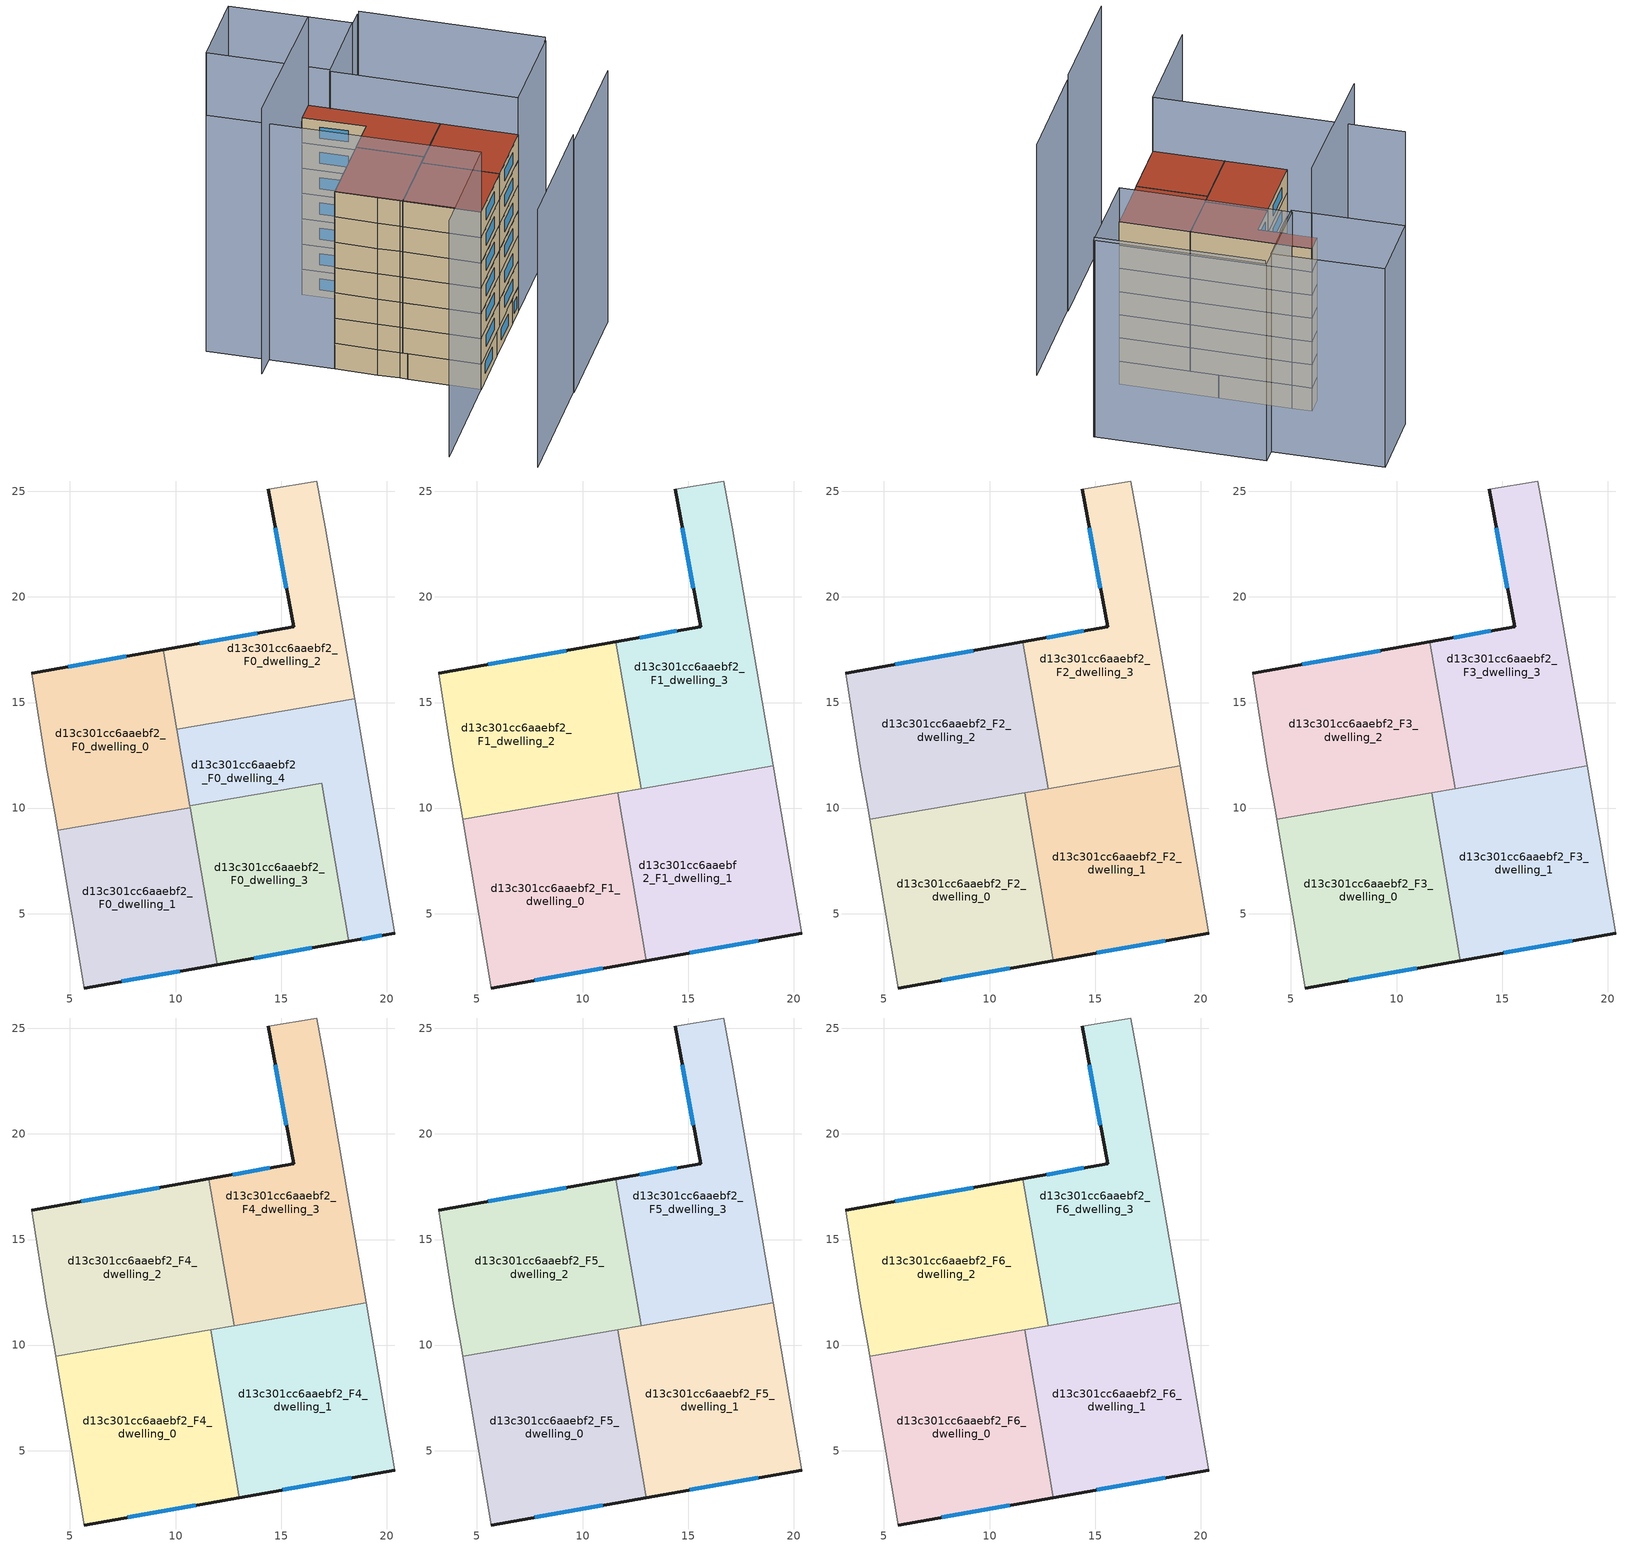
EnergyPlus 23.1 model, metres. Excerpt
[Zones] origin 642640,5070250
d13c301cc6aaebf2_F0_dwelling_0
 floor ground (EU_floor_Construction): 9.42,17.49 10.7,10.02 4.42,8.94 4.28,9.79 3.88,11.99 3.18,16.39 z0
 wall outside (EU_wall_Construction): 9.42,17.49 3.18,16.39 z0:3
 wall to d13c301cc6aaebf2_F0_dwelling_1 (EU_wall_Construction): 4.42,8.94 10.7,10.02 z0:3
 wall adiabatic (EU_wall_Construction): 3.18,16.39 3.88,11.99 4.28,9.79 4.42,8.94 z0:3
 wall to d13c301cc6aaebf2_F0_dwelling_2 (EU_wall_Construction): 10.07,13.72 9.42,17.49 z0:3
 wall to d13c301cc6aaebf2_F0_dwelling_4 (EU_wall_Construction): 10.69,10.11 10.07,13.72 z0:3
 wall to d13c301cc6aaebf2_F0_dwelling_3 (EU_wall_Construction): 10.7,10.02 10.69,10.11 z0:3
 window (EU_Window_Construction): 7.67,17.18 4.93,16.7 z0.84:2.16
d13c301cc6aaebf2_F0_dwelling_1
 floor ground (EU_floor_Construction): 10.7,10.02 11.98,2.59 5.68,1.48 4.42,8.94 z0
 wall outside (EU_wall_Construction): 5.68,1.48 11.98,2.59 z0:3
 wall adiabatic (EU_wall_Construction): 4.42,8.94 5.68,1.48 z0:3
 wall to d13c301cc6aaebf2_F0_dwelling_3 (EU_wall_Construction): 11.98,2.59 10.7,10.02 z0:3
 window (EU_Window_Construction): 7.44,1.79 10.21,2.28 z0.84:2.16
 ceiling adiabatic (EU_roof_Construction): 11.98,2.59 10.7,10.02 4.42,8.94 5.68,1.48 z3
d13c301cc6aaebf2_F0_dwelling_2
 floor ground (EU_floor_Construction): 16.69,25.49 17.09,23.29 18.49,15.17 10.07,13.72 9.42,17.49 15.59,18.59 14.39,25.09 z0
 wall outside (EU_wall_Construction): 14.39,25.09 15.59,18.59 9.42,17.49 z0:3
 wall adiabatic (EU_wall_Construction): 18.49,15.17 17.09,23.29 16.69,25.49 14.39,25.09 z0:3
 wall to d13c301cc6aaebf2_F0_dwelling_4 (EU_wall_Construction): 10.07,13.72 18.49,15.17 z0:3
 window (EU_Window_Construction): 13.86,18.28 11.15,17.8 / 14.73,23.27 15.26,20.41 z0.84:2.16
d13c301cc6aaebf2_F0_dwelling_3
 floor ground (EU_floor_Construction): 16.92,11.18 18.21,3.69 11.98,2.59 10.69,10.11 z0
 wall outside (EU_wall_Construction): 11.98,2.59 18.21,3.69 z0:3
 wall to d13c301cc6aaebf2_F0_dwelling_4 (EU_wall_Construction): 18.21,3.69 16.92,11.18 10.69,10.11 z0:3
 window (EU_Window_Construction): 13.72,2.9 16.46,3.38 z0.84:2.16
 ceiling adiabatic (EU_roof_Construction): 18.21,3.69 16.92,11.18 10.69,10.11 11.98,2.59 z3
d13c301cc6aaebf2_F0_dwelling_4
 floor ground (EU_floor_Construction): 18.49,15.17 20.39,4.08 18.21,3.69 16.92,11.18 10.69,10.11 10.07,13.72 z0
 wall outside (EU_wall_Construction): 18.21,3.69 20.39,4.08 z0:3
 wall adiabatic (EU_wall_Construction): 20.39,4.08 18.49,15.17 z0:3
 window (EU_Window_Construction): 18.82,3.8 19.78,3.97 z0.84:2.16
d13c301cc6aaebf2_F1_dwelling_0
 floor to d13c301cc6aaebf2_F0_dwelling_0 (EU_floor_Construction): 10.61,10.55 10.7,10.02 4.42,8.94 4.33,9.47 z3
 floor to d13c301cc6aaebf2_F0_dwelling_4 (EU_floor_Construction): 11.66,10.73 11.74,10.29 10.69,10.11 10.61,10.55 z3
 floor adiabatic (EU_floor_Construction): 11.74,10.29 13.03,2.78 5.68,1.48 4.42,8.94 10.7,10.02 10.69,10.11 z3
 wall outside (EU_wall_Construction): 5.68,1.48 13.03,2.78 z3:6
 wall to d13c301cc6aaebf2_F1_dwelling_1 (EU_wall_Construction): 13.03,2.78 11.66,10.73 z3:6
 wall adiabatic (EU_wall_Construction): 4.33,9.47 5.68,1.48 z3:6
 wall to d13c301cc6aaebf2_F1_dwelling_2 (EU_wall_Construction): 11.66,10.73 4.33,9.47 z3:6
 window (EU_Window_Construction): 7.74,1.84 10.97,2.41 z3.84:5.16
d13c301cc6aaebf2_F1_dwelling_1
 floor adiabatic (EU_floor_Construction): 16.92,11.18 18.21,3.69 13.03,2.78 11.74,10.29 z3
 floor to d13c301cc6aaebf2_F0_dwelling_4 (EU_floor_Construction): 19.03,11.99 20.39,4.08 18.21,3.69 16.92,11.18 11.74,10.29 11.66,10.73 z3
 wall outside (EU_wall_Construction): 13.03,2.78 20.39,4.08 z3:6
 wall adiabatic (EU_wall_Construction): 20.39,4.08 19.03,11.99 z3:6
 wall to d13c301cc6aaebf2_F1_dwelling_3 (EU_wall_Construction): 19.03,11.99 12.77,10.92 z3:6
 wall to d13c301cc6aaebf2_F1_dwelling_2 (EU_wall_Construction): 12.77,10.92 11.66,10.73 z3:6
 window (EU_Window_Construction): 15.09,3.14 18.33,3.71 z3.84:5.16
d13c301cc6aaebf2_F1_dwelling_2
 floor to d13c301cc6aaebf2_F0_dwelling_0 (EU_floor_Construction): 9.42,17.49 10.61,10.55 4.33,9.47 4.28,9.79 3.88,11.99 3.18,16.39 z3
 floor to d13c301cc6aaebf2_F0_dwelling_2 (EU_floor_Construction): 11.58,17.88 12.23,14.09 10.07,13.72 9.42,17.49 z3
 floor to d13c301cc6aaebf2_F0_dwelling_4 (EU_floor_Construction): 12.23,14.09 12.77,10.92 10.61,10.55 10.07,13.72 z3
 wall outside (EU_wall_Construction): 11.58,17.88 3.18,16.39 z3:6
 wall adiabatic (EU_wall_Construction): 3.18,16.39 3.88,11.99 4.28,9.79 4.33,9.47 z3:6
 wall to d13c301cc6aaebf2_F1_dwelling_3 (EU_wall_Construction): 12.77,10.92 11.58,17.88 z3:6
 window (EU_Window_Construction): 9.23,17.46 5.54,16.81 z3.84:5.16
d13c301cc6aaebf2_F1_dwelling_3
 floor to d13c301cc6aaebf2_F0_dwelling_2 (EU_floor_Construction): 16.69,25.49 17.09,23.29 18.49,15.17 12.23,14.09 11.58,17.88 15.59,18.59 14.39,25.09 z3
 floor to d13c301cc6aaebf2_F0_dwelling_4 (EU_floor_Construction): 18.49,15.17 19.03,11.99 12.77,10.92 12.23,14.09 z3
 wall outside (EU_wall_Construction): 14.39,25.09 15.59,18.59 11.58,17.88 z3:6
 wall adiabatic (EU_wall_Construction): 19.03,11.99 17.09,23.29 16.69,25.49 14.39,25.09 z3:6
 window (EU_Window_Construction): 14.47,18.39 12.7,18.08 / 14.73,23.27 15.26,20.41 z3.84:5.16
d13c301cc6aaebf2_F2_dwelling_0
 floor to d13c301cc6aaebf2_F1_dwelling_0 (EU_floor_Construction): 11.66,10.73 13.03,2.78 5.68,1.48 4.33,9.47 z6
 wall outside (EU_wall_Construction): 5.68,1.48 13.03,2.78 z6:9
 wall to d13c301cc6aaebf2_F2_dwelling_1 (EU_wall_Construction): 13.03,2.78 11.66,10.73 z6:9
 wall adiabatic (EU_wall_Construction): 4.33,9.47 5.68,1.48 z6:9
 wall to d13c301cc6aaebf2_F2_dwelling_2 (EU_wall_Construction): 11.66,10.73 4.33,9.47 z6:9
 window (EU_Window_Construction): 7.74,1.84 10.97,2.41 z6.84:8.16
d13c301cc6aaebf2_F2_dwelling_1
 floor to d13c301cc6aaebf2_F1_dwelling_1 (EU_floor_Construction): 19.03,11.99 20.39,4.08 13.03,2.78 11.66,10.73 z6
 wall outside (EU_wall_Construction): 13.03,2.78 20.39,4.08 z6:9
 wall adiabatic (EU_wall_Construction): 20.39,4.08 19.03,11.99 z6:9
 wall to d13c301cc6aaebf2_F2_dwelling_3 (EU_wall_Construction): 19.03,11.99 12.77,10.92 z6:9
 wall to d13c301cc6aaebf2_F2_dwelling_2 (EU_wall_Construction): 12.77,10.92 11.66,10.73 z6:9
 window (EU_Window_Construction): 15.09,3.14 18.33,3.71 z6.84:8.16
d13c301cc6aaebf2_F2_dwelling_2
 floor to d13c301cc6aaebf2_F1_dwelling_2 (EU_floor_Construction): 11.58,17.88 12.77,10.92 4.33,9.47 4.28,9.79 3.88,11.99 3.18,16.39 z6
 wall outside (EU_wall_Construction): 11.58,17.88 3.18,16.39 z6:9
 wall adiabatic (EU_wall_Construction): 3.18,16.39 3.88,11.99 4.28,9.79 4.33,9.47 z6:9
 wall to d13c301cc6aaebf2_F2_dwelling_3 (EU_wall_Construction): 12.77,10.92 11.58,17.88 z6:9
 window (EU_Window_Construction): 9.23,17.46 5.54,16.81 z6.84:8.16
d13c301cc6aaebf2_F2_dwelling_3
 floor to d13c301cc6aaebf2_F1_dwelling_3 (EU_floor_Construction): 16.69,25.49 17.09,23.29 19.03,11.99 12.77,10.92 11.58,17.88 15.59,18.59 14.39,25.09 z6
 wall outside (EU_wall_Construction): 14.39,25.09 15.59,18.59 11.58,17.88 z6:9
 wall adiabatic (EU_wall_Construction): 19.03,11.99 17.09,23.29 16.69,25.49 14.39,25.09 z6:9
 window (EU_Window_Construction): 14.47,18.39 12.7,18.08 / 14.73,23.27 15.26,20.41 z6.84:8.16
d13c301cc6aaebf2_F3_dwelling_0
 floor to d13c301cc6aaebf2_F2_dwelling_0 (EU_floor_Construction): 11.66,10.73 13.03,2.78 5.68,1.48 4.33,9.47 z9
 wall outside (EU_wall_Construction): 5.68,1.48 13.03,2.78 z9:12
 wall to d13c301cc6aaebf2_F3_dwelling_1 (EU_wall_Construction): 13.03,2.78 11.66,10.73 z9:12
 wall adiabatic (EU_wall_Construction): 4.33,9.47 5.68,1.48 z9:12
 wall to d13c301cc6aaebf2_F3_dwelling_2 (EU_wall_Construction): 11.66,10.73 4.33,9.47 z9:12
 window (EU_Window_Construction): 7.74,1.84 10.97,2.41 z9.84:11.16
d13c301cc6aaebf2_F3_dwelling_1
 floor to d13c301cc6aaebf2_F2_dwelling_1 (EU_floor_Construction): 19.03,11.99 20.39,4.08 13.03,2.78 11.66,10.73 z9
 wall outside (EU_wall_Construction): 13.03,2.78 20.39,4.08 z9:12
 wall adiabatic (EU_wall_Construction): 20.39,4.08 19.03,11.99 z9:12
 wall to d13c301cc6aaebf2_F3_dwelling_3 (EU_wall_Construction): 19.03,11.99 12.77,10.92 z9:12
 wall to d13c301cc6aaebf2_F3_dwelling_2 (EU_wall_Construction): 12.77,10.92 11.66,10.73 z9:12
 window (EU_Window_Construction): 15.09,3.14 18.33,3.71 z9.84:11.16
d13c301cc6aaebf2_F3_dwelling_2
 floor to d13c301cc6aaebf2_F2_dwelling_2 (EU_floor_Construction): 11.58,17.88 12.77,10.92 4.33,9.47 4.28,9.79 3.88,11.99 3.18,16.39 z9
 wall outside (EU_wall_Construction): 11.58,17.88 3.18,16.39 z9:12
 wall adiabatic (EU_wall_Construction): 3.18,16.39 3.88,11.99 4.28,9.79 4.33,9.47 z9:12
 wall to d13c301cc6aaebf2_F3_dwelling_3 (EU_wall_Construction): 12.77,10.92 11.58,17.88 z9:12
 window (EU_Window_Construction): 9.23,17.46 5.54,16.81 z9.84:11.16
d13c301cc6aaebf2_F3_dwelling_3
 floor to d13c301cc6aaebf2_F2_dwelling_3 (EU_floor_Construction): 16.69,25.49 17.09,23.29 19.03,11.99 12.77,10.92 11.58,17.88 15.59,18.59 14.39,25.09 z9
 wall outside (EU_wall_Construction): 14.39,25.09 15.59,18.59 11.58,17.88 z9:12
 wall adiabatic (EU_wall_Construction): 19.03,11.99 17.09,23.29 16.69,25.49 14.39,25.09 z9:12
 window (EU_Window_Construction): 14.47,18.39 12.7,18.08 / 14.73,23.27 15.26,20.41 z9.84:11.16
d13c301cc6aaebf2_F4_dwelling_0
 floor to d13c301cc6aaebf2_F3_dwelling_0 (EU_floor_Construction): 11.66,10.73 13.03,2.78 5.68,1.48 4.33,9.47 z12
 wall outside (EU_wall_Construction): 5.68,1.48 13.03,2.78 z12:15
 wall to d13c301cc6aaebf2_F4_dwelling_1 (EU_wall_Construction): 13.03,2.78 11.66,10.73 z12:15
 wall adiabatic (EU_wall_Construction): 4.33,9.47 5.68,1.48 z12:15
 wall to d13c301cc6aaebf2_F4_dwelling_2 (EU_wall_Construction): 11.66,10.73 4.33,9.47 z12:15
 window (EU_Window_Construction): 7.74,1.84 10.97,2.41 z12.84:14.16
d13c301cc6aaebf2_F4_dwelling_1
 floor to d13c301cc6aaebf2_F3_dwelling_1 (EU_floor_Construction): 19.03,11.99 20.39,4.08 13.03,2.78 11.66,10.73 z12
 wall outside (EU_wall_Construction): 13.03,2.78 20.39,4.08 z12:15
 wall adiabatic (EU_wall_Construction): 20.39,4.08 19.03,11.99 z12:15
 wall to d13c301cc6aaebf2_F4_dwelling_3 (EU_wall_Construction): 19.03,11.99 12.77,10.92 z12:15
 wall to d13c301cc6aaebf2_F4_dwelling_2 (EU_wall_Construction): 12.77,10.92 11.66,10.73 z12:15
 window (EU_Window_Construction): 15.09,3.14 18.33,3.71 z12.84:14.16
d13c301cc6aaebf2_F4_dwelling_2
 floor to d13c301cc6aaebf2_F3_dwelling_2 (EU_floor_Construction): 11.58,17.88 12.77,10.92 4.33,9.47 4.28,9.79 3.88,11.99 3.18,16.39 z12
 wall outside (EU_wall_Construction): 11.58,17.88 3.18,16.39 z12:15
 wall adiabatic (EU_wall_Construction): 3.18,16.39 3.88,11.99 4.28,9.79 4.33,9.47 z12:15
 wall to d13c301cc6aaebf2_F4_dwelling_3 (EU_wall_Construction): 12.77,10.92 11.58,17.88 z12:15
 window (EU_Window_Construction): 9.23,17.46 5.54,16.81 z12.84:14.16
d13c301cc6aaebf2_F4_dwelling_3
 floor to d13c301cc6aaebf2_F3_dwelling_3 (EU_floor_Construction): 16.69,25.49 17.09,23.29 19.03,11.99 12.77,10.92 11.58,17.88 15.59,18.59 14.39,25.09 z12
 wall outside (EU_wall_Construction): 14.39,25.09 15.59,18.59 11.58,17.88 z12:15
 wall adiabatic (EU_wall_Construction): 19.03,11.99 17.09,23.29 16.69,25.49 14.39,25.09 z12:15
 window (EU_Window_Construction): 14.47,18.39 12.7,18.08 / 14.73,23.27 15.26,20.41 z12.84:14.16
d13c301cc6aaebf2_F5_dwelling_0
 floor to d13c301cc6aaebf2_F4_dwelling_0 (EU_floor_Construction): 11.66,10.73 13.03,2.78 5.68,1.48 4.33,9.47 z15
 wall outside (EU_wall_Construction): 5.68,1.48 13.03,2.78 z15:18
 wall to d13c301cc6aaebf2_F5_dwelling_1 (EU_wall_Construction): 13.03,2.78 11.66,10.73 z15:18
 wall adiabatic (EU_wall_Construction): 4.33,9.47 5.68,1.48 z15:18
 wall to d13c301cc6aaebf2_F5_dwelling_2 (EU_wall_Construction): 11.66,10.73 4.33,9.47 z15:18
 window (EU_Window_Construction): 7.74,1.84 10.97,2.41 z15.84:17.16
d13c301cc6aaebf2_F5_dwelling_1
 floor to d13c301cc6aaebf2_F4_dwelling_1 (EU_floor_Construction): 19.03,11.99 20.39,4.08 13.03,2.78 11.66,10.73 z15
 wall outside (EU_wall_Construction): 13.03,2.78 20.39,4.08 z15:18
 wall adiabatic (EU_wall_Construction): 20.39,4.08 19.03,11.99 z15:18
 wall to d13c301cc6aaebf2_F5_dwelling_3 (EU_wall_Construction): 19.03,11.99 12.77,10.92 z15:18
 wall to d13c301cc6aaebf2_F5_dwelling_2 (EU_wall_Construction): 12.77,10.92 11.66,10.73 z15:18
 window (EU_Window_Construction): 15.09,3.14 18.33,3.71 z15.84:17.16
d13c301cc6aaebf2_F5_dwelling_2
 floor to d13c301cc6aaebf2_F4_dwelling_2 (EU_floor_Construction): 11.58,17.88 12.77,10.92 4.33,9.47 4.28,9.79 3.88,11.99 3.18,16.39 z15
 wall outside (EU_wall_Construction): 11.58,17.88 3.18,16.39 z15:18
 wall adiabatic (EU_wall_Construction): 3.18,16.39 3.88,11.99 4.28,9.79 4.33,9.47 z15:18
 wall to d13c301cc6aaebf2_F5_dwelling_3 (EU_wall_Construction): 12.77,10.92 11.58,17.88 z15:18
 window (EU_Window_Construction): 9.23,17.46 5.54,16.81 z15.84:17.16
d13c301cc6aaebf2_F5_dwelling_3
 floor to d13c301cc6aaebf2_F4_dwelling_3 (EU_floor_Construction): 16.69,25.49 17.09,23.29 19.03,11.99 12.77,10.92 11.58,17.88 15.59,18.59 14.39,25.09 z15
 wall outside (EU_wall_Construction): 14.39,25.09 15.59,18.59 11.58,17.88 z15:18
 wall adiabatic (EU_wall_Construction): 19.03,11.99 17.09,23.29 16.69,25.49 14.39,25.09 z15:18
 window (EU_Window_Construction): 14.47,18.39 12.7,18.08 / 14.73,23.27 15.26,20.41 z15.84:17.16
d13c301cc6aaebf2_F6_dwelling_0
 floor to d13c301cc6aaebf2_F5_dwelling_0 (EU_floor_Construction): 11.66,10.73 13.03,2.78 5.68,1.48 4.33,9.47 z18
 wall outside (EU_wall_Construction): 5.68,1.48 13.03,2.78 z18:21
 wall to d13c301cc6aaebf2_F6_dwelling_1 (EU_wall_Construction): 13.03,2.78 11.66,10.73 z18:21
 wall adiabatic (EU_wall_Construction): 4.33,9.47 5.68,1.48 z18:21
 wall to d13c301cc6aaebf2_F6_dwelling_2 (EU_wall_Construction): 11.66,10.73 4.33,9.47 z18:21
 window (EU_Window_Construction): 7.74,1.84 10.97,2.41 z18.84:20.16
 roof outside (EU_roof_Construction): 13.03,2.78 11.66,10.73 4.33,9.47 5.68,1.48 z21
d13c301cc6aaebf2_F6_dwelling_1
 floor to d13c301cc6aaebf2_F5_dwelling_1 (EU_floor_Construction): 19.03,11.99 20.39,4.08 13.03,2.78 11.66,10.73 z18
 wall outside (EU_wall_Construction): 13.03,2.78 20.39,4.08 z18:21
 wall adiabatic (EU_wall_Construction): 20.39,4.08 19.03,11.99 z18:21
 wall to d13c301cc6aaebf2_F6_dwelling_3 (EU_wall_Construction): 19.03,11.99 12.77,10.92 z18:21
 wall to d13c301cc6aaebf2_F6_dwelling_2 (EU_wall_Construction): 12.77,10.92 11.66,10.73 z18:21
 window (EU_Window_Construction): 15.09,3.14 18.33,3.71 z18.84:20.16
 roof outside (EU_roof_Construction): 20.39,4.08 19.03,11.99 11.66,10.73 13.03,2.78 z21
d13c301cc6aaebf2_F6_dwelling_2
 floor to d13c301cc6aaebf2_F5_dwelling_2 (EU_floor_Construction): 11.58,17.88 12.77,10.92 4.33,9.47 4.28,9.79 3.88,11.99 3.18,16.39 z18
 wall outside (EU_wall_Construction): 11.58,17.88 3.18,16.39 z18:21
 wall adiabatic (EU_wall_Construction): 3.18,16.39 3.88,11.99 4.28,9.79 4.33,9.47 z18:21
 wall to d13c301cc6aaebf2_F6_dwelling_3 (EU_wall_Construction): 12.77,10.92 11.58,17.88 z18:21
 window (EU_Window_Construction): 9.23,17.46 5.54,16.81 z18.84:20.16
 roof outside (EU_roof_Construction): 12.77,10.92 11.58,17.88 3.18,16.39 3.88,11.99 4.28,9.79 4.33,9.47 z21
d13c301cc6aaebf2_F6_dwelling_3
 floor to d13c301cc6aaebf2_F5_dwelling_3 (EU_floor_Construction): 16.69,25.49 17.09,23.29 19.03,11.99 12.77,10.92 11.58,17.88 15.59,18.59 14.39,25.09 z18
 wall outside (EU_wall_Construction): 14.39,25.09 15.59,18.59 11.58,17.88 z18:21
 wall adiabatic (EU_wall_Construction): 19.03,11.99 17.09,23.29 16.69,25.49 14.39,25.09 z18:21
 window (EU_Window_Construction): 14.47,18.39 12.7,18.08 / 14.73,23.27 15.26,20.41 z18.84:20.16
 roof outside (EU_roof_Construction): 19.03,11.99 17.09,23.29 16.69,25.49 14.39,25.09 15.59,18.59 11.58,17.88 12.77,10.92 z21
shading: -5.13,-9.63 9.06,-7.13 z0:30.5; 9.08,-7.23 22.38,-4.88 z0:29.8; 0.83,29.47 5.86,1.51 / 5.86,1.51 -7.03,-0.81 z0:28; 20.39,4.08 17.09,23.29 / 17.09,23.29 27.91,25.15 / 27.91,25.15 31.21,5.93 / 31.21,5.93 20.39,4.08 z0:25.4; 31.2,5.98 27.88,24.95 z0:25.8; 17.11,23.2 14.82,35.81 / 14.82,35.81 23.69,37.42 / 23.69,37.42 25.98,24.81 / 25.98,24.81 17.11,23.2 z0:25.6; 16.7,25.47 -0.68,22.65 z0:31.5
[Building]
EU S2 Campaign: North Axis=0; Terrain=City; Solar Distribution=FullExterior
[Site:Location]
Lyon-Bron: Latitude=45.75; Longitude=5; Time Zone=1; Elevation=198
[SizingPeriod:WeatherFileDays]
AnnualSizingPeriod: Begin Month=1; Begin Day of Month=1; End Month=12; End Day of Month=31; Day of Week for Start Day=Monday; Use Weather File Daylight Saving Period=No; Use Weather File Rain and Snow Indicators=No
[MATERIAL]
EU_InternalMass_Material: Roughness=MediumRough; Thickness=0.1; Conductivity=1; Density=1800; Specific Heat=900; Thermal Absorptance=0.9; Solar Absorptance=0.7; Visible Absorptance=0.7
[MATERIAL:NOMASS] Roughness=MediumRough; Thermal Absorptance=0.9; Solar Absorptance=0.7; Visible Absorptance=0.7
Name | Thermal Resistance
EU_wall_NoMass | 0.776494
EU_roof_NoMass | 0.486893
EU_floor_NoMass | 0.421597
[WINDOWMATERIAL:SIMPLEGLAZINGSYSTEM]
EU_Window_SimpleGlazing: UFactor=4.24961; Solar Heat Gain Coefficient=0.83; Visible Transmittance=0.83
[CONSTRUCTION]
EU_wall_Construction: EU_wall_NoMass
EU_roof_Construction: EU_roof_NoMass
EU_floor_Construction: EU_floor_NoMass
EU_InternalMass_Construction: EU_InternalMass_Material
EU_Window_Construction: EU_Window_SimpleGlazing
[ZONE] Type=1; Multiplier=1; Ceiling Height=autocalculate; Floor Area=autocalculate; Part of Total Floor Area=Yes
Name | Volume
d13c301cc6aaebf2_F0_dwelling_0 | 144.564
d13c301cc6aaebf2_F1_dwelling_0; d13c301cc6aaebf2_F2_dwelling_0; d13c301cc6aaebf2_F3_dwelling_0; d13c301cc6aaebf2_F4_dwelling_0; d13c301cc6aaebf2_F5_dwelling_0; d13c301cc6aaebf2_F6_dwelling_0; d13c301cc6aaebf2_F1_dwelling_1; d13c301cc6aaebf2_F2_dwelling_1; d13c301cc6aaebf2_F3_dwelling_1; d13c301cc6aaebf2_F4_dwelling_1; d13c301cc6aaebf2_F5_dwelling_1; d13c301cc6aaebf2_F6_dwelling_1 | 180.683
d13c301cc6aaebf2_F0_dwelling_1 | 144.565
d13c301cc6aaebf2_F0_dwelling_2 | 144.552
d13c301cc6aaebf2_F1_dwelling_2; d13c301cc6aaebf2_F2_dwelling_2; d13c301cc6aaebf2_F3_dwelling_2; d13c301cc6aaebf2_F4_dwelling_2; d13c301cc6aaebf2_F5_dwelling_2; d13c301cc6aaebf2_F6_dwelling_2 | 180.686
d13c301cc6aaebf2_F0_dwelling_3 | 144.542
d13c301cc6aaebf2_F1_dwelling_3; d13c301cc6aaebf2_F2_dwelling_3; d13c301cc6aaebf2_F3_dwelling_3; d13c301cc6aaebf2_F4_dwelling_3; d13c301cc6aaebf2_F5_dwelling_3; d13c301cc6aaebf2_F6_dwelling_3 | 180.688
d13c301cc6aaebf2_F0_dwelling_4 | 144.545
[INTERNALMASS] Construction=EU_InternalMass_Construction
Name | Zone or ZoneList | Surface Area
d13c301cc6aaebf2_F0_dwelling_0_EU_InternalMass | d13c301cc6aaebf2_F0_dwelling_0 | 48.1896
d13c301cc6aaebf2_F0_dwelling_1_EU_InternalMass | d13c301cc6aaebf2_F0_dwelling_1 | 48.1874
d13c301cc6aaebf2_F0_dwelling_2_EU_InternalMass | d13c301cc6aaebf2_F0_dwelling_2 | 48.1843
d13c301cc6aaebf2_F0_dwelling_3_EU_InternalMass | d13c301cc6aaebf2_F0_dwelling_3 | 48.1797
d13c301cc6aaebf2_F0_dwelling_4_EU_InternalMass | d13c301cc6aaebf2_F0_dwelling_4 | 48.1819
d13c301cc6aaebf2_F1_dwelling_0_EU_InternalMass | d13c301cc6aaebf2_F1_dwelling_0 | 60.2276
d13c301cc6aaebf2_F1_dwelling_1_EU_InternalMass | d13c301cc6aaebf2_F1_dwelling_1 | 60.2278
d13c301cc6aaebf2_F1_dwelling_2_EU_InternalMass | d13c301cc6aaebf2_F1_dwelling_2 | 60.2281
d13c301cc6aaebf2_F1_dwelling_3_EU_InternalMass | d13c301cc6aaebf2_F1_dwelling_3 | 60.2292
d13c301cc6aaebf2_F2_dwelling_0_EU_InternalMass | d13c301cc6aaebf2_F2_dwelling_0 | 60.2276
d13c301cc6aaebf2_F2_dwelling_1_EU_InternalMass | d13c301cc6aaebf2_F2_dwelling_1 | 60.2278
d13c301cc6aaebf2_F2_dwelling_2_EU_InternalMass | d13c301cc6aaebf2_F2_dwelling_2 | 60.2281
d13c301cc6aaebf2_F2_dwelling_3_EU_InternalMass | d13c301cc6aaebf2_F2_dwelling_3 | 60.2292
d13c301cc6aaebf2_F3_dwelling_0_EU_InternalMass | d13c301cc6aaebf2_F3_dwelling_0 | 60.2276
d13c301cc6aaebf2_F3_dwelling_1_EU_InternalMass | d13c301cc6aaebf2_F3_dwelling_1 | 60.2278
d13c301cc6aaebf2_F3_dwelling_2_EU_InternalMass | d13c301cc6aaebf2_F3_dwelling_2 | 60.2281
d13c301cc6aaebf2_F3_dwelling_3_EU_InternalMass | d13c301cc6aaebf2_F3_dwelling_3 | 60.2292
d13c301cc6aaebf2_F4_dwelling_0_EU_InternalMass | d13c301cc6aaebf2_F4_dwelling_0 | 60.2276
d13c301cc6aaebf2_F4_dwelling_1_EU_InternalMass | d13c301cc6aaebf2_F4_dwelling_1 | 60.2278
d13c301cc6aaebf2_F4_dwelling_2_EU_InternalMass | d13c301cc6aaebf2_F4_dwelling_2 | 60.2281
d13c301cc6aaebf2_F4_dwelling_3_EU_InternalMass | d13c301cc6aaebf2_F4_dwelling_3 | 60.2292
d13c301cc6aaebf2_F5_dwelling_0_EU_InternalMass | d13c301cc6aaebf2_F5_dwelling_0 | 60.2276
d13c301cc6aaebf2_F5_dwelling_1_EU_InternalMass | d13c301cc6aaebf2_F5_dwelling_1 | 60.2278
d13c301cc6aaebf2_F5_dwelling_2_EU_InternalMass | d13c301cc6aaebf2_F5_dwelling_2 | 60.2281
d13c301cc6aaebf2_F5_dwelling_3_EU_InternalMass | d13c301cc6aaebf2_F5_dwelling_3 | 60.2292
d13c301cc6aaebf2_F6_dwelling_0_EU_InternalMass | d13c301cc6aaebf2_F6_dwelling_0 | 60.2276
d13c301cc6aaebf2_F6_dwelling_1_EU_InternalMass | d13c301cc6aaebf2_F6_dwelling_1 | 60.2278
d13c301cc6aaebf2_F6_dwelling_2_EU_InternalMass | d13c301cc6aaebf2_F6_dwelling_2 | 60.2281
d13c301cc6aaebf2_F6_dwelling_3_EU_InternalMass | d13c301cc6aaebf2_F6_dwelling_3 | 60.2292
[OTHEREQUIPMENT] Fuel Type=Electricity; Design Level Calculation Method=Watts/Area; Power per Zone Floor Area=1; Fraction Latent=0; Fraction Radiant=0; Fraction Lost=0; Carbon Dioxide Generation Rate=0; EndUse Subcategory=EU_Step8_InternalGains
Name | Zone or ZoneList or Space or SpaceList | Schedule
EU_Step8_InternalGain_d13c301cc6aaebf2_F0_dwelling_0_f000 | d13c301cc6aaebf2_F0_dwelling_0 | EU_Step8_GainSchedule_d13c301cc6aaebf2_F0_dwelling_0_f000
EU_Step8_InternalGain_d13c301cc6aaebf2_F0_dwelling_1_f000 | d13c301cc6aaebf2_F0_dwelling_1 | EU_Step8_GainSchedule_d13c301cc6aaebf2_F0_dwelling_1_f000
EU_Step8_InternalGain_d13c301cc6aaebf2_F0_dwelling_2_f000 | d13c301cc6aaebf2_F0_dwelling_2 | EU_Step8_GainSchedule_d13c301cc6aaebf2_F0_dwelling_2_f000
EU_Step8_InternalGain_d13c301cc6aaebf2_F0_dwelling_3_f000 | d13c301cc6aaebf2_F0_dwelling_3 | EU_Step8_GainSchedule_d13c301cc6aaebf2_F0_dwelling_3_f000
EU_Step8_InternalGain_d13c301cc6aaebf2_F0_dwelling_4_f000 | d13c301cc6aaebf2_F0_dwelling_4 | EU_Step8_GainSchedule_d13c301cc6aaebf2_F0_dwelling_4_f000
EU_Step8_InternalGain_d13c301cc6aaebf2_F1_dwelling_0_f000 | d13c301cc6aaebf2_F1_dwelling_0 | EU_Step8_GainSchedule_d13c301cc6aaebf2_F1_dwelling_0_f000
EU_Step8_InternalGain_d13c301cc6aaebf2_F1_dwelling_1_f000 | d13c301cc6aaebf2_F1_dwelling_1 | EU_Step8_GainSchedule_d13c301cc6aaebf2_F1_dwelling_1_f000
EU_Step8_InternalGain_d13c301cc6aaebf2_F1_dwelling_2_f000 | d13c301cc6aaebf2_F1_dwelling_2 | EU_Step8_GainSchedule_d13c301cc6aaebf2_F1_dwelling_2_f000
EU_Step8_InternalGain_d13c301cc6aaebf2_F1_dwelling_3_f000 | d13c301cc6aaebf2_F1_dwelling_3 | EU_Step8_GainSchedule_d13c301cc6aaebf2_F1_dwelling_3_f000
EU_Step8_InternalGain_d13c301cc6aaebf2_F2_dwelling_0_f000 | d13c301cc6aaebf2_F2_dwelling_0 | EU_Step8_GainSchedule_d13c301cc6aaebf2_F2_dwelling_0_f000
EU_Step8_InternalGain_d13c301cc6aaebf2_F2_dwelling_1_f000 | d13c301cc6aaebf2_F2_dwelling_1 | EU_Step8_GainSchedule_d13c301cc6aaebf2_F2_dwelling_1_f000
EU_Step8_InternalGain_d13c301cc6aaebf2_F2_dwelling_2_f000 | d13c301cc6aaebf2_F2_dwelling_2 | EU_Step8_GainSchedule_d13c301cc6aaebf2_F2_dwelling_2_f000
EU_Step8_InternalGain_d13c301cc6aaebf2_F2_dwelling_3_f000 | d13c301cc6aaebf2_F2_dwelling_3 | EU_Step8_GainSchedule_d13c301cc6aaebf2_F2_dwelling_3_f000
EU_Step8_InternalGain_d13c301cc6aaebf2_F3_dwelling_0_f000 | d13c301cc6aaebf2_F3_dwelling_0 | EU_Step8_GainSchedule_d13c301cc6aaebf2_F3_dwelling_0_f000
EU_Step8_InternalGain_d13c301cc6aaebf2_F3_dwelling_1_f000 | d13c301cc6aaebf2_F3_dwelling_1 | EU_Step8_GainSchedule_d13c301cc6aaebf2_F3_dwelling_1_f000
EU_Step8_InternalGain_d13c301cc6aaebf2_F3_dwelling_2_f000 | d13c301cc6aaebf2_F3_dwelling_2 | EU_Step8_GainSchedule_d13c301cc6aaebf2_F3_dwelling_2_f000
EU_Step8_InternalGain_d13c301cc6aaebf2_F3_dwelling_3_f000 | d13c301cc6aaebf2_F3_dwelling_3 | EU_Step8_GainSchedule_d13c301cc6aaebf2_F3_dwelling_3_f000
EU_Step8_InternalGain_d13c301cc6aaebf2_F4_dwelling_0_f000 | d13c301cc6aaebf2_F4_dwelling_0 | EU_Step8_GainSchedule_d13c301cc6aaebf2_F4_dwelling_0_f000
EU_Step8_InternalGain_d13c301cc6aaebf2_F4_dwelling_1_f000 | d13c301cc6aaebf2_F4_dwelling_1 | EU_Step8_GainSchedule_d13c301cc6aaebf2_F4_dwelling_1_f000
EU_Step8_InternalGain_d13c301cc6aaebf2_F4_dwelling_2_f000 | d13c301cc6aaebf2_F4_dwelling_2 | EU_Step8_GainSchedule_d13c301cc6aaebf2_F4_dwelling_2_f000
EU_Step8_InternalGain_d13c301cc6aaebf2_F4_dwelling_3_f000 | d13c301cc6aaebf2_F4_dwelling_3 | EU_Step8_GainSchedule_d13c301cc6aaebf2_F4_dwelling_3_f000
EU_Step8_InternalGain_d13c301cc6aaebf2_F5_dwelling_0_f000 | d13c301cc6aaebf2_F5_dwelling_0 | EU_Step8_GainSchedule_d13c301cc6aaebf2_F5_dwelling_0_f000
EU_Step8_InternalGain_d13c301cc6aaebf2_F5_dwelling_1_f000 | d13c301cc6aaebf2_F5_dwelling_1 | EU_Step8_GainSchedule_d13c301cc6aaebf2_F5_dwelling_1_f000
EU_Step8_InternalGain_d13c301cc6aaebf2_F5_dwelling_2_f000 | d13c301cc6aaebf2_F5_dwelling_2 | EU_Step8_GainSchedule_d13c301cc6aaebf2_F5_dwelling_2_f000
EU_Step8_InternalGain_d13c301cc6aaebf2_F5_dwelling_3_f000 | d13c301cc6aaebf2_F5_dwelling_3 | EU_Step8_GainSchedule_d13c301cc6aaebf2_F5_dwelling_3_f000
EU_Step8_InternalGain_d13c301cc6aaebf2_F6_dwelling_0_f000 | d13c301cc6aaebf2_F6_dwelling_0 | EU_Step8_GainSchedule_d13c301cc6aaebf2_F6_dwelling_0_f000
EU_Step8_InternalGain_d13c301cc6aaebf2_F6_dwelling_1_f000 | d13c301cc6aaebf2_F6_dwelling_1 | EU_Step8_GainSchedule_d13c301cc6aaebf2_F6_dwelling_1_f000
EU_Step8_InternalGain_d13c301cc6aaebf2_F6_dwelling_2_f000 | d13c301cc6aaebf2_F6_dwelling_2 | EU_Step8_GainSchedule_d13c301cc6aaebf2_F6_dwelling_2_f000
EU_Step8_InternalGain_d13c301cc6aaebf2_F6_dwelling_3_f000 | d13c301cc6aaebf2_F6_dwelling_3 | EU_Step8_GainSchedule_d13c301cc6aaebf2_F6_dwelling_3_f000
[ZONEVENTILATION:DESIGNFLOWRATE] Schedule=EU_AlwaysOn; Design Flow Rate Calculation Method=AirChanges/Hour; Air Changes per Hour=0.693814; Ventilation Type=Natural; Fan Pressure Rise=0; Fan Total Efficiency=1; Constant Term Coefficient=1; Temperature Term Coefficient=0; Velocity Term Coefficient=0; Velocity Squared Term Coefficient=0; Minimum Indoor Temperature=-100; Maximum Indoor Temperature=100; Delta Temperature=-100; Minimum Outdoor Temperature=-100; Maximum Outdoor Temperature=100; Maximum Wind Speed=40
Name | Zone or ZoneList or Space or SpaceList
EU_ConstantAir_d13c301cc6aaebf2_F0_dwelling_0 | d13c301cc6aaebf2_F0_dwelling_0
EU_ConstantAir_d13c301cc6aaebf2_F0_dwelling_1 | d13c301cc6aaebf2_F0_dwelling_1
EU_ConstantAir_d13c301cc6aaebf2_F0_dwelling_2 | d13c301cc6aaebf2_F0_dwelling_2
EU_ConstantAir_d13c301cc6aaebf2_F0_dwelling_3 | d13c301cc6aaebf2_F0_dwelling_3
EU_ConstantAir_d13c301cc6aaebf2_F0_dwelling_4 | d13c301cc6aaebf2_F0_dwelling_4
EU_ConstantAir_d13c301cc6aaebf2_F1_dwelling_0 | d13c301cc6aaebf2_F1_dwelling_0
EU_ConstantAir_d13c301cc6aaebf2_F1_dwelling_1 | d13c301cc6aaebf2_F1_dwelling_1
EU_ConstantAir_d13c301cc6aaebf2_F1_dwelling_2 | d13c301cc6aaebf2_F1_dwelling_2
EU_ConstantAir_d13c301cc6aaebf2_F1_dwelling_3 | d13c301cc6aaebf2_F1_dwelling_3
EU_ConstantAir_d13c301cc6aaebf2_F2_dwelling_0 | d13c301cc6aaebf2_F2_dwelling_0
EU_ConstantAir_d13c301cc6aaebf2_F2_dwelling_1 | d13c301cc6aaebf2_F2_dwelling_1
EU_ConstantAir_d13c301cc6aaebf2_F2_dwelling_2 | d13c301cc6aaebf2_F2_dwelling_2
EU_ConstantAir_d13c301cc6aaebf2_F2_dwelling_3 | d13c301cc6aaebf2_F2_dwelling_3
EU_ConstantAir_d13c301cc6aaebf2_F3_dwelling_0 | d13c301cc6aaebf2_F3_dwelling_0
EU_ConstantAir_d13c301cc6aaebf2_F3_dwelling_1 | d13c301cc6aaebf2_F3_dwelling_1
EU_ConstantAir_d13c301cc6aaebf2_F3_dwelling_2 | d13c301cc6aaebf2_F3_dwelling_2
EU_ConstantAir_d13c301cc6aaebf2_F3_dwelling_3 | d13c301cc6aaebf2_F3_dwelling_3
EU_ConstantAir_d13c301cc6aaebf2_F4_dwelling_0 | d13c301cc6aaebf2_F4_dwelling_0
EU_ConstantAir_d13c301cc6aaebf2_F4_dwelling_1 | d13c301cc6aaebf2_F4_dwelling_1
EU_ConstantAir_d13c301cc6aaebf2_F4_dwelling_2 | d13c301cc6aaebf2_F4_dwelling_2
EU_ConstantAir_d13c301cc6aaebf2_F4_dwelling_3 | d13c301cc6aaebf2_F4_dwelling_3
EU_ConstantAir_d13c301cc6aaebf2_F5_dwelling_0 | d13c301cc6aaebf2_F5_dwelling_0
EU_ConstantAir_d13c301cc6aaebf2_F5_dwelling_1 | d13c301cc6aaebf2_F5_dwelling_1
EU_ConstantAir_d13c301cc6aaebf2_F5_dwelling_2 | d13c301cc6aaebf2_F5_dwelling_2
EU_ConstantAir_d13c301cc6aaebf2_F5_dwelling_3 | d13c301cc6aaebf2_F5_dwelling_3
EU_ConstantAir_d13c301cc6aaebf2_F6_dwelling_0 | d13c301cc6aaebf2_F6_dwelling_0
EU_ConstantAir_d13c301cc6aaebf2_F6_dwelling_1 | d13c301cc6aaebf2_F6_dwelling_1
EU_ConstantAir_d13c301cc6aaebf2_F6_dwelling_2 | d13c301cc6aaebf2_F6_dwelling_2
EU_ConstantAir_d13c301cc6aaebf2_F6_dwelling_3 | d13c301cc6aaebf2_F6_dwelling_3
[HVACTEMPLATE:THERMOSTAT] Constant Heating Setpoint=20; Constant Cooling Setpoint=50
EU_HeatOnly_d13c301cc6aaebf2_F0_dwelling_0; EU_HeatOnly_d13c301cc6aaebf2_F0_dwelling_1; EU_HeatOnly_d13c301cc6aaebf2_F0_dwelling_2; EU_HeatOnly_d13c301cc6aaebf2_F0_dwelling_3; EU_HeatOnly_d13c301cc6aaebf2_F0_dwelling_4; EU_HeatOnly_d13c301cc6aaebf2_F1_dwelling_0; EU_HeatOnly_d13c301cc6aaebf2_F1_dwelling_1; EU_HeatOnly_d13c301cc6aaebf2_F1_dwelling_2; EU_HeatOnly_d13c301cc6aaebf2_F1_dwelling_3; EU_HeatOnly_d13c301cc6aaebf2_F2_dwelling_0; EU_HeatOnly_d13c301cc6aaebf2_F2_dwelling_1; EU_HeatOnly_d13c301cc6aaebf2_F2_dwelling_2; EU_HeatOnly_d13c301cc6aaebf2_F2_dwelling_3; EU_HeatOnly_d13c301cc6aaebf2_F3_dwelling_0; EU_HeatOnly_d13c301cc6aaebf2_F3_dwelling_1; EU_HeatOnly_d13c301cc6aaebf2_F3_dwelling_2; EU_HeatOnly_d13c301cc6aaebf2_F3_dwelling_3; EU_HeatOnly_d13c301cc6aaebf2_F4_dwelling_0; EU_HeatOnly_d13c301cc6aaebf2_F4_dwelling_1; EU_HeatOnly_d13c301cc6aaebf2_F4_dwelling_2; EU_HeatOnly_d13c301cc6aaebf2_F4_dwelling_3; EU_HeatOnly_d13c301cc6aaebf2_F5_dwelling_0; EU_HeatOnly_d13c301cc6aaebf2_F5_dwelling_1; EU_HeatOnly_d13c301cc6aaebf2_F5_dwelling_2; EU_HeatOnly_d13c301cc6aaebf2_F5_dwelling_3; EU_HeatOnly_d13c301cc6aaebf2_F6_dwelling_0; EU_HeatOnly_d13c301cc6aaebf2_F6_dwelling_1; EU_HeatOnly_d13c301cc6aaebf2_F6_dwelling_2; EU_HeatOnly_d13c301cc6aaebf2_F6_dwelling_3
[HVACTEMPLATE:ZONE:IDEALLOADSAIRSYSTEM] System Availability Schedule=EU_AlwaysOn; Maximum Heating Supply Air Temperature=50; Minimum Cooling Supply Air Temperature=13; Maximum Heating Supply Air Humidity Ratio=0.0156; Minimum Cooling Supply Air Humidity Ratio=0.0077; Heating Limit=NoLimit; Cooling Limit=NoLimit; Heating Availability Schedule=EU_AlwaysOn; Cooling Availability Schedule=EU_CoolingOff; Dehumidification Control Type=ConstantSensibleHeatRatio; Cooling Sensible Heat Ratio=0.7; Dehumidification Setpoint=60; Humidification Control Type=None; Humidification Setpoint=30; Outdoor Air Method=None; Outdoor Air Flow Rate per Person=0.00944; Outdoor Air Flow Rate per Zone Floor Area=0; Outdoor Air Flow Rate per Zone=0; Demand Controlled Ventilation Type=None; Outdoor Air Economizer Type=NoEconomizer; Heat Recovery Type=None; Sensible Heat Recovery Effectiveness=0.7; Latent Heat Recovery Effectiveness=0.65
Name | Template Thermostat
d13c301cc6aaebf2_F0_dwelling_0 | EU_HeatOnly_d13c301cc6aaebf2_F0_dwelling_0
d13c301cc6aaebf2_F0_dwelling_1 | EU_HeatOnly_d13c301cc6aaebf2_F0_dwelling_1
d13c301cc6aaebf2_F0_dwelling_2 | EU_HeatOnly_d13c301cc6aaebf2_F0_dwelling_2
d13c301cc6aaebf2_F0_dwelling_3 | EU_HeatOnly_d13c301cc6aaebf2_F0_dwelling_3
d13c301cc6aaebf2_F0_dwelling_4 | EU_HeatOnly_d13c301cc6aaebf2_F0_dwelling_4
d13c301cc6aaebf2_F1_dwelling_0 | EU_HeatOnly_d13c301cc6aaebf2_F1_dwelling_0
d13c301cc6aaebf2_F1_dwelling_1 | EU_HeatOnly_d13c301cc6aaebf2_F1_dwelling_1
d13c301cc6aaebf2_F1_dwelling_2 | EU_HeatOnly_d13c301cc6aaebf2_F1_dwelling_2
d13c301cc6aaebf2_F1_dwelling_3 | EU_HeatOnly_d13c301cc6aaebf2_F1_dwelling_3
d13c301cc6aaebf2_F2_dwelling_0 | EU_HeatOnly_d13c301cc6aaebf2_F2_dwelling_0
d13c301cc6aaebf2_F2_dwelling_1 | EU_HeatOnly_d13c301cc6aaebf2_F2_dwelling_1
d13c301cc6aaebf2_F2_dwelling_2 | EU_HeatOnly_d13c301cc6aaebf2_F2_dwelling_2
d13c301cc6aaebf2_F2_dwelling_3 | EU_HeatOnly_d13c301cc6aaebf2_F2_dwelling_3
d13c301cc6aaebf2_F3_dwelling_0 | EU_HeatOnly_d13c301cc6aaebf2_F3_dwelling_0
d13c301cc6aaebf2_F3_dwelling_1 | EU_HeatOnly_d13c301cc6aaebf2_F3_dwelling_1
d13c301cc6aaebf2_F3_dwelling_2 | EU_HeatOnly_d13c301cc6aaebf2_F3_dwelling_2
d13c301cc6aaebf2_F3_dwelling_3 | EU_HeatOnly_d13c301cc6aaebf2_F3_dwelling_3
d13c301cc6aaebf2_F4_dwelling_0 | EU_HeatOnly_d13c301cc6aaebf2_F4_dwelling_0
d13c301cc6aaebf2_F4_dwelling_1 | EU_HeatOnly_d13c301cc6aaebf2_F4_dwelling_1
d13c301cc6aaebf2_F4_dwelling_2 | EU_HeatOnly_d13c301cc6aaebf2_F4_dwelling_2
d13c301cc6aaebf2_F4_dwelling_3 | EU_HeatOnly_d13c301cc6aaebf2_F4_dwelling_3
d13c301cc6aaebf2_F5_dwelling_0 | EU_HeatOnly_d13c301cc6aaebf2_F5_dwelling_0
d13c301cc6aaebf2_F5_dwelling_1 | EU_HeatOnly_d13c301cc6aaebf2_F5_dwelling_1
d13c301cc6aaebf2_F5_dwelling_2 | EU_HeatOnly_d13c301cc6aaebf2_F5_dwelling_2
d13c301cc6aaebf2_F5_dwelling_3 | EU_HeatOnly_d13c301cc6aaebf2_F5_dwelling_3
d13c301cc6aaebf2_F6_dwelling_0 | EU_HeatOnly_d13c301cc6aaebf2_F6_dwelling_0
d13c301cc6aaebf2_F6_dwelling_1 | EU_HeatOnly_d13c301cc6aaebf2_F6_dwelling_1
d13c301cc6aaebf2_F6_dwelling_2 | EU_HeatOnly_d13c301cc6aaebf2_F6_dwelling_2
d13c301cc6aaebf2_F6_dwelling_3 | EU_HeatOnly_d13c301cc6aaebf2_F6_dwelling_3
[SIZING:ZONE] Zone Cooling Design Supply Air Temperature Input Method=SupplyAirTemperature; Zone Cooling Design Supply Air Temperature=13; Zone Heating Design Supply Air Temperature Input Method=SupplyAirTemperature; Zone Heating Design Supply Air Temperature=50; Zone Cooling Design Supply Air Humidity Ratio=0.008; Zone Heating Design Supply Air Humidity Ratio=0.008; Cooling Design Air Flow Method=DesignDay; Cooling Design Air Flow Rate=0; Cooling Minimum Air Flow per Zone Floor Area=0.000762; Cooling Minimum Air Flow=0; Cooling Minimum Air Flow Fraction=0.2; Heating Design Air Flow Method=DesignDay; Heating Design Air Flow Rate=0; Heating Maximum Air Flow per Zone Floor Area=0.002032; Heating Maximum Air Flow=0.141576; Heating Maximum Air Flow Fraction=0.3; Account for Dedicated Outdoor Air System=No; Dedicated Outdoor Air System Control Strategy=NeutralSupplyAir; Dedicated Outdoor Air Low Setpoint Temperature for Design=autosize; Dedicated Outdoor Air High Setpoint Temperature for Design=autosize; Zone Load Sizing Method=Sensible Load Only No Latent Load; Zone Latent Cooling Design Supply Air Humidity Ratio Input Method=HumidityRatioDifference; Zone Cooling Design Supply Air Humidity Ratio Difference=0.005; Zone Latent Heating Design Supply Air Humidity Ratio Input Method=HumidityRatioDifference; Zone Humidification Design Supply Air Humidity Ratio Difference=0.005
d13c301cc6aaebf2_F0_dwelling_0; d13c301cc6aaebf2_F0_dwelling_1; d13c301cc6aaebf2_F0_dwelling_2; d13c301cc6aaebf2_F0_dwelling_3; d13c301cc6aaebf2_F0_dwelling_4; d13c301cc6aaebf2_F1_dwelling_0; d13c301cc6aaebf2_F1_dwelling_1; d13c301cc6aaebf2_F1_dwelling_2; d13c301cc6aaebf2_F1_dwelling_3; d13c301cc6aaebf2_F2_dwelling_0; d13c301cc6aaebf2_F2_dwelling_1; d13c301cc6aaebf2_F2_dwelling_2; d13c301cc6aaebf2_F2_dwelling_3; d13c301cc6aaebf2_F3_dwelling_0; d13c301cc6aaebf2_F3_dwelling_1; d13c301cc6aaebf2_F3_dwelling_2; d13c301cc6aaebf2_F3_dwelling_3; d13c301cc6aaebf2_F4_dwelling_0; d13c301cc6aaebf2_F4_dwelling_1; d13c301cc6aaebf2_F4_dwelling_2; d13c301cc6aaebf2_F4_dwelling_3; d13c301cc6aaebf2_F5_dwelling_0; d13c301cc6aaebf2_F5_dwelling_1; d13c301cc6aaebf2_F5_dwelling_2; d13c301cc6aaebf2_F5_dwelling_3; d13c301cc6aaebf2_F6_dwelling_0; d13c301cc6aaebf2_F6_dwelling_1; d13c301cc6aaebf2_F6_dwelling_2; d13c301cc6aaebf2_F6_dwelling_3
[SCHEDULE:CONSTANT]
Name | Hourly Value
EU_AlwaysOn | 1
EU_CoolingOff | 0
[SCHEDULE:FILE] Column Number=1; Rows to Skip at Top=0; Number of Hours of Data=8760; Column Separator=Comma; Interpolate to Timestep=No; Minutes per Item=60; Adjust Schedule for Daylight Savings=Yes
Name | File
EU_Step8_GainSchedule_d13c301cc6aaebf2_F0_dwelling_0_f000 | ../../schedules/d13c301cc6aaebf2/d13c301cc6aaebf2_F0_dwelling_0_f000_gain.csv
EU_Step8_GainSchedule_d13c301cc6aaebf2_F0_dwelling_1_f000 | ../../schedules/d13c301cc6aaebf2/d13c301cc6aaebf2_F0_dwelling_1_f000_gain.csv
EU_Step8_GainSchedule_d13c301cc6aaebf2_F0_dwelling_2_f000 | ../../schedules/d13c301cc6aaebf2/d13c301cc6aaebf2_F0_dwelling_2_f000_gain.csv
EU_Step8_GainSchedule_d13c301cc6aaebf2_F0_dwelling_3_f000 | ../../schedules/d13c301cc6aaebf2/d13c301cc6aaebf2_F0_dwelling_3_f000_gain.csv
EU_Step8_GainSchedule_d13c301cc6aaebf2_F0_dwelling_4_f000 | ../../schedules/d13c301cc6aaebf2/d13c301cc6aaebf2_F0_dwelling_4_f000_gain.csv
EU_Step8_GainSchedule_d13c301cc6aaebf2_F1_dwelling_0_f000 | ../../schedules/d13c301cc6aaebf2/d13c301cc6aaebf2_F1_dwelling_0_f000_gain.csv
EU_Step8_GainSchedule_d13c301cc6aaebf2_F1_dwelling_1_f000 | ../../schedules/d13c301cc6aaebf2/d13c301cc6aaebf2_F1_dwelling_1_f000_gain.csv
EU_Step8_GainSchedule_d13c301cc6aaebf2_F1_dwelling_2_f000 | ../../schedules/d13c301cc6aaebf2/d13c301cc6aaebf2_F1_dwelling_2_f000_gain.csv
EU_Step8_GainSchedule_d13c301cc6aaebf2_F1_dwelling_3_f000 | ../../schedules/d13c301cc6aaebf2/d13c301cc6aaebf2_F1_dwelling_3_f000_gain.csv
EU_Step8_GainSchedule_d13c301cc6aaebf2_F2_dwelling_0_f000 | ../../schedules/d13c301cc6aaebf2/d13c301cc6aaebf2_F2_dwelling_0_f000_gain.csv
EU_Step8_GainSchedule_d13c301cc6aaebf2_F2_dwelling_1_f000 | ../../schedules/d13c301cc6aaebf2/d13c301cc6aaebf2_F2_dwelling_1_f000_gain.csv
EU_Step8_GainSchedule_d13c301cc6aaebf2_F2_dwelling_2_f000 | ../../schedules/d13c301cc6aaebf2/d13c301cc6aaebf2_F2_dwelling_2_f000_gain.csv
EU_Step8_GainSchedule_d13c301cc6aaebf2_F2_dwelling_3_f000 | ../../schedules/d13c301cc6aaebf2/d13c301cc6aaebf2_F2_dwelling_3_f000_gain.csv
EU_Step8_GainSchedule_d13c301cc6aaebf2_F3_dwelling_0_f000 | ../../schedules/d13c301cc6aaebf2/d13c301cc6aaebf2_F3_dwelling_0_f000_gain.csv
EU_Step8_GainSchedule_d13c301cc6aaebf2_F3_dwelling_1_f000 | ../../schedules/d13c301cc6aaebf2/d13c301cc6aaebf2_F3_dwelling_1_f000_gain.csv
EU_Step8_GainSchedule_d13c301cc6aaebf2_F3_dwelling_2_f000 | ../../schedules/d13c301cc6aaebf2/d13c301cc6aaebf2_F3_dwelling_2_f000_gain.csv
EU_Step8_GainSchedule_d13c301cc6aaebf2_F3_dwelling_3_f000 | ../../schedules/d13c301cc6aaebf2/d13c301cc6aaebf2_F3_dwelling_3_f000_gain.csv
EU_Step8_GainSchedule_d13c301cc6aaebf2_F4_dwelling_0_f000 | ../../schedules/d13c301cc6aaebf2/d13c301cc6aaebf2_F4_dwelling_0_f000_gain.csv
EU_Step8_GainSchedule_d13c301cc6aaebf2_F4_dwelling_1_f000 | ../../schedules/d13c301cc6aaebf2/d13c301cc6aaebf2_F4_dwelling_1_f000_gain.csv
EU_Step8_GainSchedule_d13c301cc6aaebf2_F4_dwelling_2_f000 | ../../schedules/d13c301cc6aaebf2/d13c301cc6aaebf2_F4_dwelling_2_f000_gain.csv
EU_Step8_GainSchedule_d13c301cc6aaebf2_F4_dwelling_3_f000 | ../../schedules/d13c301cc6aaebf2/d13c301cc6aaebf2_F4_dwelling_3_f000_gain.csv
EU_Step8_GainSchedule_d13c301cc6aaebf2_F5_dwelling_0_f000 | ../../schedules/d13c301cc6aaebf2/d13c301cc6aaebf2_F5_dwelling_0_f000_gain.csv
EU_Step8_GainSchedule_d13c301cc6aaebf2_F5_dwelling_1_f000 | ../../schedules/d13c301cc6aaebf2/d13c301cc6aaebf2_F5_dwelling_1_f000_gain.csv
EU_Step8_GainSchedule_d13c301cc6aaebf2_F5_dwelling_2_f000 | ../../schedules/d13c301cc6aaebf2/d13c301cc6aaebf2_F5_dwelling_2_f000_gain.csv
EU_Step8_GainSchedule_d13c301cc6aaebf2_F5_dwelling_3_f000 | ../../schedules/d13c301cc6aaebf2/d13c301cc6aaebf2_F5_dwelling_3_f000_gain.csv
EU_Step8_GainSchedule_d13c301cc6aaebf2_F6_dwelling_0_f000 | ../../schedules/d13c301cc6aaebf2/d13c301cc6aaebf2_F6_dwelling_0_f000_gain.csv
EU_Step8_GainSchedule_d13c301cc6aaebf2_F6_dwelling_1_f000 | ../../schedules/d13c301cc6aaebf2/d13c301cc6aaebf2_F6_dwelling_1_f000_gain.csv
EU_Step8_GainSchedule_d13c301cc6aaebf2_F6_dwelling_2_f000 | ../../schedules/d13c301cc6aaebf2/d13c301cc6aaebf2_F6_dwelling_2_f000_gain.csv
EU_Step8_GainSchedule_d13c301cc6aaebf2_F6_dwelling_3_f000 | ../../schedules/d13c301cc6aaebf2/d13c301cc6aaebf2_F6_dwelling_3_f000_gain.csv
